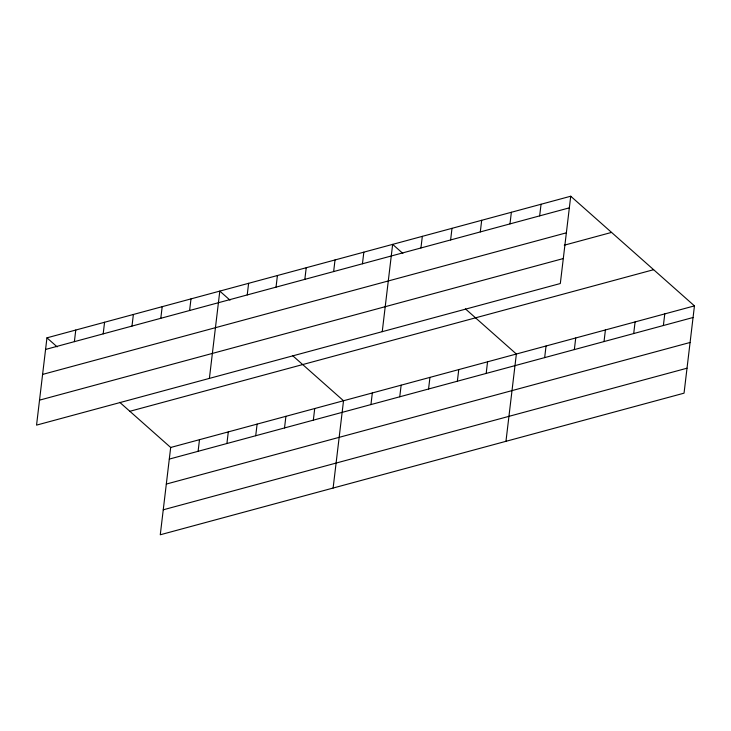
<?xml version="1.0" encoding="UTF-8"?>
<svg xmlns="http://www.w3.org/2000/svg" width="731" height="731" viewBox="0 0 731 731"><rect width="100%" height="100%" fill="white"/><g stroke="black" fill="none" stroke-linecap="round" stroke-linejoin="round"><path stroke-width="1.1" d="M46.958 337.832L36.55 425.122L560.321 283.527L570.728 196.228L46.958 337.832L57.164 346.878M74.379 341.66L75.768 330.037M103.19 333.875L104.57 322.252M131.991 326.081L133.38 314.467M160.802 318.296L162.191 306.673M119.756 402.342L170.679 447.473L160.272 534.772L684.042 393.168L694.45 305.878L570.728 196.228M189.612 310.511L190.992 298.888M198.101 451.31L199.49 439.687M209.395 378.393L219.803 291.102L230.009 300.149M226.912 443.516L228.3 431.902M247.224 294.931L248.613 283.317M255.722 435.731L257.102 424.108M276.035 287.146L277.415 275.523M284.523 427.946L285.912 416.323M304.836 279.361L306.225 267.738M313.334 420.161L314.723 408.538M333.647 271.566L335.026 259.953M333.117 488.043L343.524 400.752L292.601 355.613M362.448 263.781L363.837 252.158M370.946 404.581L372.335 392.958M382.24 331.664L392.648 244.373L402.854 253.419M399.756 396.796L401.145 385.173M420.937 247.973L422.326 236.351M428.558 389.002L429.947 377.388M450.616 239.951L452.005 228.328M457.368 381.216L458.757 369.594M480.304 231.919L481.683 220.305M486.179 373.431L487.559 361.808M509.982 223.896L511.362 212.282M505.962 441.314L516.369 354.023L465.446 308.893M539.661 215.873L541.05 204.26M544.668 357.614L546.048 346.001M574.347 349.592L575.726 337.978M604.025 341.569L605.414 329.946M633.704 333.546L635.093 321.923M663.382 325.523L664.771 313.901M45.578 349.445L569.339 207.851M42.599 374.418L566.361 232.823M564.286 245.196L611.555 232.412M39.529 400.149L563.29 258.555M129.853 411.288L653.624 269.693M170.679 447.473L694.45 305.878M169.3 459.095L693.061 317.501M166.321 484.068L690.082 342.474M163.251 509.799L687.021 368.205"/></g></svg>
